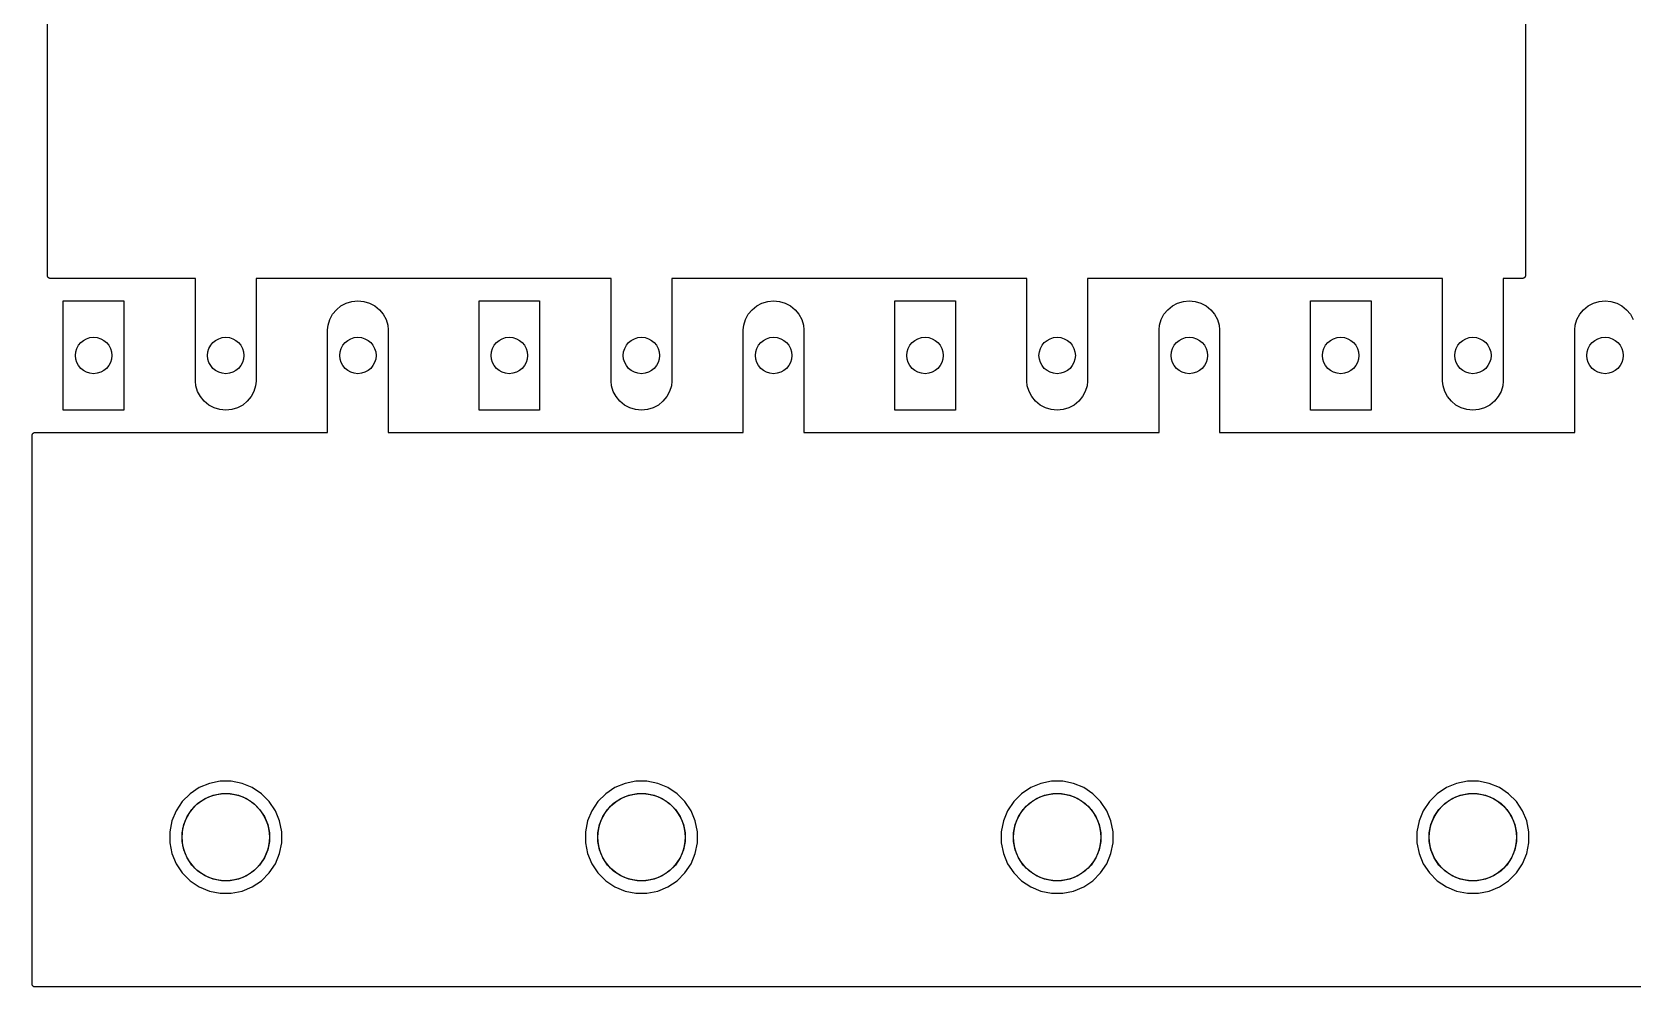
# Model space of a CAD drawing. Extents: x 0.78 to 10, y -5.35 to -2.25.
# Drawn here: x 0.775 to 3.375, y -5.35 to -3.8 of the extents above; entities that cross this region are included whole.
import ezdxf

# ---------------------------------------------------------------- set-up
doc = ezdxf.new("R2010")
doc.units = 0
doc.header["$MEASUREMENT"] = 0
doc.layers.add('BLACK', color=7, linetype='CONTINUOUS')

msp = doc.modelspace()

# ---------------------------------------------------------------- linework, layer by layer
at = {"layer": 'BLACK', "linetype": 'CONTINUOUS'}
for p, q in [((0.8, -4.195), (0.8, -3.405)), ((3.2, -3.405), (3.2, -4.195)), ((0.800046, -4.19547), (0.8, -4.195)), ((0.800089, -4.19594), (0.800046, -4.19547)), ((0.800094, -4.19595), (0.800089, -4.19594)), ((0.800095, -4.19597), (0.800094, -4.19595)), ((0.800232, -4.19642), (0.800095, -4.19597)), ((0.800364, -4.19687), (0.800232, -4.19642)), ((0.800372, -4.19689), (0.800364, -4.19687)), ((0.800377, -4.19691), (0.800372, -4.19689)), ((0.800598, -4.19732), (0.800377, -4.19691)), ((0.800816, -4.19774), (0.800598, -4.19732)), ((0.800827, -4.19775), (0.800816, -4.19774)), ((0.800835, -4.19777), (0.800827, -4.19775)), ((0.801133, -4.19813), (0.800835, -4.19777)), ((0.801428, -4.1985), (0.801133, -4.19813)), ((0.801441, -4.19851), (0.801428, -4.1985)), ((0.801452, -4.19852), (0.801441, -4.19851)), ((0.801815, -4.19882), (0.801452, -4.19852)), ((0.802175, -4.19913), (0.801815, -4.19882)), ((0.802191, -4.19913), (0.802175, -4.19913)), ((0.802204, -4.19915), (0.802191, -4.19913)), ((0.802619, -4.19937), (0.802204, -4.19915)), ((0.80303, -4.1996), (0.802619, -4.19937)), ((0.803047, -4.1996), (0.80303, -4.1996)), ((0.803062, -4.19961), (0.803047, -4.1996)), ((0.803512, -4.19975), (0.803062, -4.19961)), ((0.80396, -4.19989), (0.803512, -4.19975)), ((0.803978, -4.19989), (0.80396, -4.19989)), ((0.803995, -4.1999), (0.803978, -4.19989)), ((0.804461, -4.19995), (0.803995, -4.1999)), ((0.80493, -4.2), (0.804461, -4.19995)), ((0.804964, -4.2), (0.80493, -4.2)), ((0.804965, -4.2), (0.804964, -4.2)), ((0.804966, -4.2), (0.804965, -4.2)), ((0.805, -4.2), (0.804966, -4.2)), ((1.04035, -4.2), (0.805, -4.2)), ((1.04035, -4.32742), (1.04035, -4.2)), ((1.71535, -4.2), (1.13878, -4.2)), ((1.13878, -4.2), (1.13878, -4.36679)), ((1.71535, -4.32742), (1.71535, -4.2)), ((2.39035, -4.2), (1.81378, -4.2)), ((1.81378, -4.2), (1.81378, -4.36679)), ((2.39035, -4.32742), (2.39035, -4.2)), ((3.06535, -4.2), (2.48878, -4.2)), ((2.48878, -4.2), (2.48878, -4.36679)), ((3.06535, -4.32742), (3.06535, -4.2)), ((3.195, -4.2), (3.16378, -4.2)), ((3.16378, -4.2), (3.16378, -4.36679)), ((3.19547, -4.19995), (3.195, -4.2)), ((3.19594, -4.19991), (3.19547, -4.19995)), ((3.19595, -4.19991), (3.19594, -4.19991)), ((3.19597, -4.1999), (3.19595, -4.19991)), ((3.19642, -4.19977), (3.19597, -4.1999)), ((3.19687, -4.19964), (3.19642, -4.19977)), ((3.19689, -4.19963), (3.19687, -4.19964)), ((3.19691, -4.19962), (3.19689, -4.19963)), ((3.19732, -4.1994), (3.19691, -4.19962)), ((3.19774, -4.19918), (3.19732, -4.1994)), ((3.19775, -4.19917), (3.19774, -4.19918)), ((3.19777, -4.19916), (3.19775, -4.19917)), ((3.19813, -4.19887), (3.19777, -4.19916)), ((3.1985, -4.19857), (3.19813, -4.19887)), ((3.19851, -4.19856), (3.1985, -4.19857)), ((3.19852, -4.19855), (3.19851, -4.19856)), ((3.19882, -4.19818), (3.19852, -4.19855)), ((3.19913, -4.19782), (3.19882, -4.19818)), ((3.19915, -4.1978), (3.19913, -4.19781)), ((3.19913, -4.19781), (3.19913, -4.19782)), ((3.19937, -4.19738), (3.19915, -4.1978)), ((3.1996, -4.19697), (3.19937, -4.19738)), ((3.19961, -4.19694), (3.1996, -4.19695)), ((3.1996, -4.19695), (3.1996, -4.19697)), ((3.19975, -4.19649), (3.19961, -4.19694)), ((3.19989, -4.19604), (3.19975, -4.19649)), ((3.1999, -4.19601), (3.19989, -4.19602)), ((3.19989, -4.19602), (3.19989, -4.19604)), ((3.19995, -4.19554), (3.1999, -4.19601)), ((3.2, -4.19507), (3.19995, -4.19554)), ((3.2, -4.195), (3.2, -4.19503)), ((3.2, -4.19503), (3.2, -4.19503)), ((3.2, -4.19503), (3.2, -4.19504)), ((3.2, -4.19504), (3.2, -4.19507)), ((0.825787, -4.41358), (0.825787, -4.23642)), ((0.825787, -4.23642), (0.924213, -4.23642)), ((0.924213, -4.23642), (0.924213, -4.41358)), ((1.28521, -4.23994), (1.29449, -4.23713)), ((1.29449, -4.23713), (1.30413, -4.23618)), ((1.30413, -4.23618), (1.31378, -4.23713)), ((1.31378, -4.23713), (1.32306, -4.23994)), ((1.50079, -4.41358), (1.50079, -4.23642)), ((1.50079, -4.23642), (1.59921, -4.23642)), ((1.59921, -4.23642), (1.59921, -4.41358)), ((1.96021, -4.23994), (1.96949, -4.23713)), ((1.96949, -4.23713), (1.97913, -4.23618)), ((1.97913, -4.23618), (1.98878, -4.23713)), ((1.98878, -4.23713), (1.99806, -4.23994)), ((2.17579, -4.41358), (2.17579, -4.23642)), ((2.17579, -4.23642), (2.27421, -4.23642)), ((2.27421, -4.23642), (2.27421, -4.41358)), ((2.63521, -4.23994), (2.64449, -4.23713)), ((2.64449, -4.23713), (2.65413, -4.23618)), ((2.65413, -4.23618), (2.66378, -4.23713)), ((2.66378, -4.23713), (2.67306, -4.23994)), ((2.85079, -4.41358), (2.85079, -4.23642)), ((2.85079, -4.23642), (2.94921, -4.23642)), ((2.94921, -4.23642), (2.94921, -4.41358)), ((3.31021, -4.23994), (3.31949, -4.23713)), ((3.31949, -4.23713), (3.32913, -4.23618)), ((3.32913, -4.23618), (3.33878, -4.23713)), ((3.33878, -4.23713), (3.34806, -4.23994)), ((1.25845, -4.26671), (1.26302, -4.25816)), ((1.26302, -4.25816), (1.26917, -4.25066)), ((1.26917, -4.25066), (1.27666, -4.24451)), ((1.27666, -4.24451), (1.28521, -4.23994)), ((1.32306, -4.23994), (1.33161, -4.24451)), ((1.33161, -4.24451), (1.3391, -4.25066)), ((1.3391, -4.25066), (1.34525, -4.25816)), ((1.34525, -4.25816), (1.34982, -4.26671)), ((1.93345, -4.26671), (1.93802, -4.25816)), ((1.93802, -4.25816), (1.94417, -4.25066)), ((1.94417, -4.25066), (1.95166, -4.24451)), ((1.95166, -4.24451), (1.96021, -4.23994)), ((1.99806, -4.23994), (2.00661, -4.24451)), ((2.00661, -4.24451), (2.0141, -4.25066)), ((2.0141, -4.25066), (2.02025, -4.25816)), ((2.02025, -4.25816), (2.02482, -4.26671)), ((2.60845, -4.26671), (2.61302, -4.25816)), ((2.61302, -4.25816), (2.61917, -4.25066)), ((2.61917, -4.25066), (2.62666, -4.24451)), ((2.62666, -4.24451), (2.63521, -4.23994)), ((2.67306, -4.23994), (2.68161, -4.24451)), ((2.68161, -4.24451), (2.6891, -4.25066)), ((2.6891, -4.25066), (2.69525, -4.25816)), ((2.69525, -4.25816), (2.69982, -4.26671)), ((3.28345, -4.26671), (3.28802, -4.25816)), ((3.28802, -4.25816), (3.29417, -4.25066)), ((3.29417, -4.25066), (3.30166, -4.24451)), ((3.30166, -4.24451), (3.31021, -4.23994)), ((3.34806, -4.23994), (3.35661, -4.24451)), ((3.35661, -4.24451), (3.3641, -4.25066)), ((3.3641, -4.25066), (3.37025, -4.25816)), ((3.37025, -4.25816), (3.37482, -4.26671)), ((1.25492, -4.28321), (1.25563, -4.27598)), ((1.25492, -4.45), (1.25492, -4.28321)), ((1.25563, -4.27598), (1.25845, -4.26671)), ((1.34982, -4.26671), (1.35263, -4.27598)), ((1.35263, -4.27598), (1.35335, -4.28321)), ((1.35335, -4.28321), (1.35335, -4.45)), ((1.92992, -4.28321), (1.93063, -4.27598)), ((1.92992, -4.45), (1.92992, -4.28321)), ((1.93063, -4.27598), (1.93345, -4.26671)), ((2.02482, -4.26671), (2.02763, -4.27598)), ((2.02763, -4.27598), (2.02835, -4.28321)), ((2.02835, -4.28321), (2.02835, -4.45)), ((2.60492, -4.28321), (2.60563, -4.27598)), ((2.60492, -4.45), (2.60492, -4.28321)), ((2.60563, -4.27598), (2.60845, -4.26671)), ((2.69982, -4.26671), (2.70263, -4.27598)), ((2.70263, -4.27598), (2.70335, -4.28321)), ((2.70335, -4.28321), (2.70335, -4.45)), ((3.27992, -4.28321), (3.28063, -4.27598)), ((3.27992, -4.45), (3.27992, -4.28321)), ((3.28063, -4.27598), (3.28345, -4.26671)), ((1.04035, -4.36679), (1.04035, -4.32742)), ((1.04035, -4.32742), (1.04035, -4.32742)), ((1.71535, -4.36679), (1.71535, -4.32742)), ((1.71535, -4.32742), (1.71535, -4.32742)), ((2.39035, -4.36679), (2.39035, -4.32742)), ((2.39035, -4.32742), (2.39035, -4.32742)), ((3.06535, -4.36679), (3.06535, -4.32742)), ((3.06535, -4.32742), (3.06535, -4.32742)), ((1.04107, -4.37402), (1.04035, -4.36679)), ((1.13878, -4.36679), (1.13807, -4.37402)), ((1.71607, -4.37402), (1.71535, -4.36679)), ((1.81378, -4.36679), (1.81307, -4.37402)), ((2.39107, -4.37402), (2.39035, -4.36679)), ((2.48878, -4.36679), (2.48807, -4.37402)), ((3.06607, -4.37402), (3.06535, -4.36679)), ((3.16378, -4.36679), (3.16307, -4.37402)), ((1.04388, -4.38329), (1.04107, -4.37402)), ((1.04845, -4.39184), (1.04388, -4.38329)), ((1.0546, -4.39934), (1.04845, -4.39184)), ((1.13068, -4.39184), (1.12453, -4.39934)), ((1.13525, -4.38329), (1.13068, -4.39184)), ((1.13807, -4.37402), (1.13525, -4.38329)), ((1.71888, -4.38329), (1.71607, -4.37402)), ((1.72345, -4.39184), (1.71888, -4.38329)), ((1.7296, -4.39934), (1.72345, -4.39184)), ((1.80568, -4.39184), (1.79953, -4.39934)), ((1.81025, -4.38329), (1.80568, -4.39184)), ((1.81307, -4.37402), (1.81025, -4.38329)), ((2.39388, -4.38329), (2.39107, -4.37402)), ((2.39845, -4.39184), (2.39388, -4.38329)), ((2.4046, -4.39934), (2.39845, -4.39184)), ((2.48068, -4.39184), (2.47453, -4.39934)), ((2.48525, -4.38329), (2.48068, -4.39184)), ((2.48807, -4.37402), (2.48525, -4.38329)), ((3.06888, -4.38329), (3.06607, -4.37402)), ((3.07345, -4.39184), (3.06888, -4.38329)), ((3.0796, -4.39934), (3.07345, -4.39184)), ((3.15568, -4.39184), (3.14953, -4.39934)), ((3.16025, -4.38329), (3.15568, -4.39184)), ((3.16307, -4.37402), (3.16025, -4.38329)), ((0.924213, -4.41358), (0.825787, -4.41358)), ((1.06209, -4.40549), (1.0546, -4.39934)), ((1.07064, -4.41006), (1.06209, -4.40549)), ((1.07992, -4.41287), (1.07064, -4.41006)), ((1.08957, -4.41382), (1.07992, -4.41287)), ((1.09921, -4.41287), (1.08957, -4.41382)), ((1.10849, -4.41006), (1.09921, -4.41287)), ((1.11704, -4.40549), (1.10849, -4.41006)), ((1.12453, -4.39934), (1.11704, -4.40549)), ((1.59921, -4.41358), (1.50079, -4.41358)), ((1.73709, -4.40549), (1.7296, -4.39934)), ((1.74564, -4.41006), (1.73709, -4.40549)), ((1.75492, -4.41287), (1.74564, -4.41006)), ((1.76457, -4.41382), (1.75492, -4.41287)), ((1.77421, -4.41287), (1.76457, -4.41382)), ((1.78349, -4.41006), (1.77421, -4.41287)), ((1.79204, -4.40549), (1.78349, -4.41006)), ((1.79953, -4.39934), (1.79204, -4.40549)), ((2.27421, -4.41358), (2.17579, -4.41358)), ((2.41209, -4.40549), (2.4046, -4.39934)), ((2.42064, -4.41006), (2.41209, -4.40549)), ((2.42992, -4.41287), (2.42064, -4.41006)), ((2.43957, -4.41382), (2.42992, -4.41287)), ((2.44921, -4.41287), (2.43957, -4.41382)), ((2.45849, -4.41006), (2.44921, -4.41287)), ((2.46704, -4.40549), (2.45849, -4.41006)), ((2.47453, -4.39934), (2.46704, -4.40549)), ((2.94921, -4.41358), (2.85079, -4.41358)), ((3.08709, -4.40549), (3.0796, -4.39934)), ((3.09564, -4.41006), (3.08709, -4.40549)), ((3.10492, -4.41287), (3.09564, -4.41006)), ((3.11457, -4.41382), (3.10492, -4.41287)), ((3.12421, -4.41287), (3.11457, -4.41382)), ((3.13349, -4.41006), (3.12421, -4.41287)), ((3.14204, -4.40549), (3.13349, -4.41006)), ((3.14953, -4.39934), (3.14204, -4.40549)), ((0.775, -4.45493), (0.775053, -4.45446)), ((0.775, -4.45496), (0.775, -4.45493)), ((0.775, -4.45497), (0.775, -4.45496)), ((0.775, -4.455), (0.775, -4.45497)), ((0.775, -4.45497), (0.775, -4.45497)), ((0.775, -5.345), (0.775, -4.455)), ((0.775053, -4.45446), (0.775102, -4.45399)), ((0.775102, -4.45399), (0.775107, -4.45398)), ((0.775107, -4.45398), (0.775109, -4.45396)), ((0.775109, -4.45396), (0.775252, -4.45351)), ((0.775252, -4.45351), (0.775391, -4.45306)), ((0.775391, -4.45306), (0.775399, -4.45305)), ((0.775399, -4.45305), (0.775404, -4.45303)), ((0.775404, -4.45303), (0.775631, -4.45262)), ((0.775631, -4.45262), (0.775855, -4.4522)), ((0.775855, -4.4522), (0.775866, -4.45219)), ((0.775866, -4.45219), (0.775874, -4.45218)), ((0.775874, -4.45218), (0.776176, -4.45182)), ((0.776176, -4.45182), (0.776477, -4.45145)), ((0.776477, -4.45145), (0.77649, -4.45144)), ((0.77649, -4.45144), (0.776502, -4.45143)), ((0.776502, -4.45143), (0.776868, -4.45113)), ((0.776868, -4.45113), (0.777233, -4.45084)), ((0.777233, -4.45084), (0.777249, -4.45083)), ((0.777249, -4.45083), (0.777262, -4.45082)), ((0.777262, -4.45082), (0.777679, -4.4506)), ((0.777679, -4.4506), (0.778095, -4.45038)), ((0.778095, -4.45038), (0.778111, -4.45037)), ((0.778111, -4.45037), (0.778127, -4.45036)), ((0.778127, -4.45036), (0.778577, -4.45023)), ((0.778577, -4.45023), (0.779029, -4.4501)), ((0.779029, -4.4501), (0.779046, -4.45009)), ((0.779046, -4.45009), (0.779063, -4.45009)), ((0.779063, -4.45009), (0.779531, -4.45005)), ((0.779531, -4.45005), (0.78, -4.45)), ((0.78, -4.45), (1.25492, -4.45)), ((1.35335, -4.45), (1.92992, -4.45)), ((2.02835, -4.45), (2.60492, -4.45)), ((2.70335, -4.45), (3.27992, -4.45)), ((1.08062, -5.01602), (1.06306, -5.01952)), ((1.09852, -5.01602), (1.08062, -5.01602)), ((1.11607, -5.01952), (1.09852, -5.01602)), ((1.75562, -5.01602), (1.73806, -5.01952)), ((1.77352, -5.01602), (1.75562, -5.01602)), ((1.79107, -5.01952), (1.77352, -5.01602)), ((2.43062, -5.01602), (2.41306, -5.01952)), ((2.44852, -5.01602), (2.43062, -5.01602)), ((2.46607, -5.01952), (2.44852, -5.01602)), ((3.10562, -5.01602), (3.08806, -5.01952)), ((3.12352, -5.01602), (3.10562, -5.01602)), ((3.14107, -5.01952), (3.12352, -5.01602)), ((1.03164, -5.03631), (1.01899, -5.04897)), ((1.04653, -5.02637), (1.03164, -5.03631)), ((1.06306, -5.01952), (1.04653, -5.02637)), ((1.056, -5.04409), (1.0689, -5.03875)), ((1.0689, -5.03875), (1.08259, -5.03602)), ((1.08259, -5.03602), (1.09655, -5.03602)), ((1.09655, -5.03602), (1.11024, -5.03875)), ((1.11024, -5.03875), (1.12313, -5.04409)), ((1.13261, -5.02637), (1.11607, -5.01952)), ((1.14749, -5.03631), (1.13261, -5.02637)), ((1.16015, -5.04897), (1.14749, -5.03631)), ((1.70664, -5.03631), (1.69399, -5.04897)), ((1.72153, -5.02637), (1.70664, -5.03631)), ((1.73806, -5.01952), (1.72153, -5.02637)), ((1.731, -5.04409), (1.7439, -5.03875)), ((1.7439, -5.03875), (1.75759, -5.03602)), ((1.75759, -5.03602), (1.77155, -5.03602)), ((1.77155, -5.03602), (1.78524, -5.03875)), ((1.78524, -5.03875), (1.79813, -5.04409)), ((1.80761, -5.02637), (1.79107, -5.01952)), ((1.82249, -5.03631), (1.80761, -5.02637)), ((1.83515, -5.04897), (1.82249, -5.03631)), ((2.38164, -5.03631), (2.36899, -5.04897)), ((2.39653, -5.02637), (2.38164, -5.03631)), ((2.41306, -5.01952), (2.39653, -5.02637)), ((2.406, -5.04409), (2.4189, -5.03875)), ((2.4189, -5.03875), (2.43259, -5.03602)), ((2.43259, -5.03602), (2.44655, -5.03602)), ((2.44655, -5.03602), (2.46024, -5.03875)), ((2.46024, -5.03875), (2.47313, -5.04409)), ((2.48261, -5.02637), (2.46607, -5.01952)), ((2.49749, -5.03631), (2.48261, -5.02637)), ((2.51015, -5.04897), (2.49749, -5.03631)), ((3.05664, -5.03631), (3.04399, -5.04897)), ((3.07153, -5.02637), (3.05664, -5.03631)), ((3.08806, -5.01952), (3.07153, -5.02637)), ((3.081, -5.04409), (3.0939, -5.03875)), ((3.0939, -5.03875), (3.10759, -5.03602)), ((3.10759, -5.03602), (3.12155, -5.03602)), ((3.12155, -5.03602), (3.13524, -5.03875)), ((3.13524, -5.03875), (3.14813, -5.04409)), ((3.15761, -5.02637), (3.14107, -5.01952)), ((3.17249, -5.03631), (3.15761, -5.02637)), ((3.18515, -5.04897), (3.17249, -5.03631)), ((1.00904, -5.06385), (1.00219, -5.08039)), ((1.01899, -5.04897), (1.00904, -5.06385)), ((1.02677, -5.07332), (1.03452, -5.06172)), ((1.03452, -5.06172), (1.04439, -5.05184)), ((1.04439, -5.05184), (1.056, -5.04409)), ((1.12313, -5.04409), (1.13474, -5.05184)), ((1.13474, -5.05184), (1.14461, -5.06172)), ((1.14461, -5.06172), (1.15237, -5.07332)), ((1.17009, -5.06385), (1.16015, -5.04897)), ((1.17694, -5.08039), (1.17009, -5.06385)), ((1.68404, -5.06385), (1.67719, -5.08039)), ((1.69399, -5.04897), (1.68404, -5.06385)), ((1.70177, -5.07332), (1.70952, -5.06172)), ((1.70952, -5.06172), (1.71939, -5.05184)), ((1.71939, -5.05184), (1.731, -5.04409)), ((1.79813, -5.04409), (1.80974, -5.05184)), ((1.80974, -5.05184), (1.81961, -5.06172)), ((1.81961, -5.06172), (1.82737, -5.07332)), ((1.84509, -5.06385), (1.83515, -5.04897)), ((1.85194, -5.08039), (1.84509, -5.06385)), ((2.35904, -5.06385), (2.35219, -5.08039)), ((2.36899, -5.04897), (2.35904, -5.06385)), ((2.37677, -5.07332), (2.38452, -5.06172)), ((2.38452, -5.06172), (2.39439, -5.05184)), ((2.39439, -5.05184), (2.406, -5.04409)), ((2.47313, -5.04409), (2.48474, -5.05184)), ((2.48474, -5.05184), (2.49461, -5.06172)), ((2.49461, -5.06172), (2.50237, -5.07332)), ((2.52009, -5.06385), (2.51015, -5.04897)), ((2.52694, -5.08039), (2.52009, -5.06385)), ((3.03404, -5.06385), (3.02719, -5.08039)), ((3.04399, -5.04897), (3.03404, -5.06385)), ((3.05177, -5.07332), (3.05952, -5.06172)), ((3.05952, -5.06172), (3.06939, -5.05184)), ((3.06939, -5.05184), (3.081, -5.04409)), ((3.14813, -5.04409), (3.15974, -5.05184)), ((3.15974, -5.05184), (3.16961, -5.06172)), ((3.16961, -5.06172), (3.17737, -5.07332)), ((3.19509, -5.06385), (3.18515, -5.04897)), ((3.20194, -5.08039), (3.19509, -5.06385)), ((1.00219, -5.08039), (0.998701, -5.09794)), ((1.0187, -5.09991), (1.02142, -5.08622)), ((1.02142, -5.08622), (1.02677, -5.07332)), ((1.15237, -5.07332), (1.15771, -5.08622)), ((1.15771, -5.08622), (1.16043, -5.09991)), ((1.18043, -5.09794), (1.17694, -5.08039)), ((1.67719, -5.08039), (1.6737, -5.09794)), ((1.6937, -5.09991), (1.69642, -5.08622)), ((1.69642, -5.08622), (1.70177, -5.07332)), ((1.82737, -5.07332), (1.83271, -5.08622)), ((1.83271, -5.08622), (1.83543, -5.09991)), ((1.85543, -5.09794), (1.85194, -5.08039)), ((2.35219, -5.08039), (2.3487, -5.09794)), ((2.3687, -5.09991), (2.37142, -5.08622)), ((2.37142, -5.08622), (2.37677, -5.07332)), ((2.50237, -5.07332), (2.50771, -5.08622)), ((2.50771, -5.08622), (2.51043, -5.09991)), ((2.53043, -5.09794), (2.52694, -5.08039)), ((3.02719, -5.08039), (3.0237, -5.09794)), ((3.0437, -5.09991), (3.04642, -5.08622)), ((3.04642, -5.08622), (3.05177, -5.07332)), ((3.17737, -5.07332), (3.18271, -5.08622)), ((3.18271, -5.08622), (3.18543, -5.09991)), ((3.20543, -5.09794), (3.20194, -5.08039)), ((0.998701, -5.09794), (0.998701, -5.11584)), ((0.998701, -5.11584), (1.00219, -5.13339)), ((1.0187, -5.11387), (1.0187, -5.09991)), ((1.02142, -5.12756), (1.0187, -5.11387)), ((1.16043, -5.11387), (1.15771, -5.12756)), ((1.16043, -5.09991), (1.16043, -5.11387)), ((1.17694, -5.13339), (1.18043, -5.11584)), ((1.18043, -5.11584), (1.18043, -5.09794)), ((1.6737, -5.09794), (1.6737, -5.11584)), ((1.6737, -5.11584), (1.67719, -5.13339)), ((1.6937, -5.11387), (1.6937, -5.09991)), ((1.69642, -5.12756), (1.6937, -5.11387)), ((1.83543, -5.11387), (1.83271, -5.12756)), ((1.83543, -5.09991), (1.83543, -5.11387)), ((1.85194, -5.13339), (1.85543, -5.11584)), ((1.85543, -5.11584), (1.85543, -5.09794)), ((2.3487, -5.09794), (2.3487, -5.11584)), ((2.3487, -5.11584), (2.35219, -5.13339)), ((2.3687, -5.11387), (2.3687, -5.09991)), ((2.37142, -5.12756), (2.3687, -5.11387)), ((2.51043, -5.11387), (2.50771, -5.12756)), ((2.51043, -5.09991), (2.51043, -5.11387)), ((2.52694, -5.13339), (2.53043, -5.11584)), ((2.53043, -5.11584), (2.53043, -5.09794)), ((3.0237, -5.09794), (3.0237, -5.11584)), ((3.0237, -5.11584), (3.02719, -5.13339)), ((3.0437, -5.11387), (3.0437, -5.09991)), ((3.04642, -5.12756), (3.0437, -5.11387)), ((3.18543, -5.11387), (3.18271, -5.12756)), ((3.18543, -5.09991), (3.18543, -5.11387)), ((3.20194, -5.13339), (3.20543, -5.11584)), ((3.20543, -5.11584), (3.20543, -5.09794)), ((1.00219, -5.13339), (1.00904, -5.14993)), ((1.02677, -5.14046), (1.02142, -5.12756)), ((1.03452, -5.15206), (1.02677, -5.14046)), ((1.15237, -5.14046), (1.14461, -5.15206)), ((1.15771, -5.12756), (1.15237, -5.14046)), ((1.17009, -5.14993), (1.17694, -5.13339)), ((1.67719, -5.13339), (1.68404, -5.14993)), ((1.70177, -5.14046), (1.69642, -5.12756)), ((1.70952, -5.15206), (1.70177, -5.14046)), ((1.82737, -5.14046), (1.81961, -5.15206)), ((1.83271, -5.12756), (1.82737, -5.14046)), ((1.84509, -5.14993), (1.85194, -5.13339)), ((2.35219, -5.13339), (2.35904, -5.14993)), ((2.37677, -5.14046), (2.37142, -5.12756)), ((2.38452, -5.15206), (2.37677, -5.14046)), ((2.50237, -5.14046), (2.49461, -5.15206)), ((2.50771, -5.12756), (2.50237, -5.14046)), ((2.52009, -5.14993), (2.52694, -5.13339)), ((3.02719, -5.13339), (3.03404, -5.14993)), ((3.05177, -5.14046), (3.04642, -5.12756)), ((3.05952, -5.15206), (3.05177, -5.14046)), ((3.17737, -5.14046), (3.16961, -5.15206)), ((3.18271, -5.12756), (3.17737, -5.14046)), ((3.19509, -5.14993), (3.20194, -5.13339)), ((1.00904, -5.14993), (1.01899, -5.16481)), ((1.01899, -5.16481), (1.03164, -5.17747)), ((1.04439, -5.16194), (1.03452, -5.15206)), ((1.056, -5.16969), (1.04439, -5.16194)), ((1.0689, -5.17503), (1.056, -5.16969)), ((1.12313, -5.16969), (1.11024, -5.17503)), ((1.13474, -5.16194), (1.12313, -5.16969)), ((1.14461, -5.15206), (1.13474, -5.16194)), ((1.14749, -5.17747), (1.16015, -5.16481)), ((1.16015, -5.16481), (1.17009, -5.14993)), ((1.68404, -5.14993), (1.69399, -5.16481)), ((1.69399, -5.16481), (1.70664, -5.17747)), ((1.71939, -5.16194), (1.70952, -5.15206)), ((1.731, -5.16969), (1.71939, -5.16194)), ((1.7439, -5.17503), (1.731, -5.16969)), ((1.79813, -5.16969), (1.78524, -5.17503)), ((1.80974, -5.16194), (1.79813, -5.16969)), ((1.81961, -5.15206), (1.80974, -5.16194)), ((1.82249, -5.17747), (1.83515, -5.16481)), ((1.83515, -5.16481), (1.84509, -5.14993)), ((2.35904, -5.14993), (2.36899, -5.16481)), ((2.36899, -5.16481), (2.38164, -5.17747)), ((2.39439, -5.16194), (2.38452, -5.15206)), ((2.406, -5.16969), (2.39439, -5.16194)), ((2.4189, -5.17503), (2.406, -5.16969)), ((2.47313, -5.16969), (2.46024, -5.17503)), ((2.48474, -5.16194), (2.47313, -5.16969)), ((2.49461, -5.15206), (2.48474, -5.16194)), ((2.49749, -5.17747), (2.51015, -5.16481)), ((2.51015, -5.16481), (2.52009, -5.14993)), ((3.03404, -5.14993), (3.04399, -5.16481)), ((3.04399, -5.16481), (3.05664, -5.17747)), ((3.06939, -5.16194), (3.05952, -5.15206)), ((3.081, -5.16969), (3.06939, -5.16194)), ((3.0939, -5.17503), (3.081, -5.16969)), ((3.14813, -5.16969), (3.13524, -5.17503)), ((3.15974, -5.16194), (3.14813, -5.16969)), ((3.16961, -5.15206), (3.15974, -5.16194)), ((3.17249, -5.17747), (3.18515, -5.16481)), ((3.18515, -5.16481), (3.19509, -5.14993)), ((1.03164, -5.17747), (1.04653, -5.18741)), ((1.04653, -5.18741), (1.06306, -5.19426)), ((1.06306, -5.19426), (1.08062, -5.19776)), ((1.08259, -5.17776), (1.0689, -5.17503)), ((1.08062, -5.19776), (1.09852, -5.19776)), ((1.09655, -5.17776), (1.08259, -5.17776)), ((1.11024, -5.17503), (1.09655, -5.17776)), ((1.09852, -5.19776), (1.11607, -5.19426)), ((1.11607, -5.19426), (1.13261, -5.18741)), ((1.13261, -5.18741), (1.14749, -5.17747)), ((1.70664, -5.17747), (1.72153, -5.18741)), ((1.72153, -5.18741), (1.73806, -5.19426)), ((1.73806, -5.19426), (1.75562, -5.19776)), ((1.75759, -5.17776), (1.7439, -5.17503)), ((1.75562, -5.19776), (1.77352, -5.19776)), ((1.77155, -5.17776), (1.75759, -5.17776)), ((1.78524, -5.17503), (1.77155, -5.17776)), ((1.77352, -5.19776), (1.79107, -5.19426)), ((1.79107, -5.19426), (1.80761, -5.18741)), ((1.80761, -5.18741), (1.82249, -5.17747)), ((2.38164, -5.17747), (2.39653, -5.18741)), ((2.39653, -5.18741), (2.41306, -5.19426)), ((2.41306, -5.19426), (2.43062, -5.19776)), ((2.43259, -5.17776), (2.4189, -5.17503)), ((2.43062, -5.19776), (2.44852, -5.19776)), ((2.44655, -5.17776), (2.43259, -5.17776)), ((2.46024, -5.17503), (2.44655, -5.17776)), ((2.44852, -5.19776), (2.46607, -5.19426)), ((2.46607, -5.19426), (2.48261, -5.18741)), ((2.48261, -5.18741), (2.49749, -5.17747)), ((3.05664, -5.17747), (3.07153, -5.18741)), ((3.07153, -5.18741), (3.08806, -5.19426)), ((3.08806, -5.19426), (3.10562, -5.19776)), ((3.10759, -5.17776), (3.0939, -5.17503)), ((3.10562, -5.19776), (3.12352, -5.19776)), ((3.12155, -5.17776), (3.10759, -5.17776)), ((3.13524, -5.17503), (3.12155, -5.17776)), ((3.12352, -5.19776), (3.14107, -5.19426)), ((3.14107, -5.19426), (3.15761, -5.18741)), ((3.15761, -5.18741), (3.17249, -5.17747)), ((0.775046, -5.34547), (0.775, -5.345)), ((0.775089, -5.34594), (0.775046, -5.34547)), ((0.775094, -5.34595), (0.775089, -5.34594)), ((0.775095, -5.34597), (0.775094, -5.34595)), ((0.775232, -5.34642), (0.775095, -5.34597)), ((0.775364, -5.34687), (0.775232, -5.34642)), ((0.775372, -5.34689), (0.775364, -5.34687)), ((0.775377, -5.34691), (0.775372, -5.34689)), ((0.775598, -5.34732), (0.775377, -5.34691)), ((0.775816, -5.34774), (0.775598, -5.34732)), ((0.775827, -5.34775), (0.775816, -5.34774)), ((0.775835, -5.34777), (0.775827, -5.34775)), ((0.776133, -5.34813), (0.775835, -5.34777)), ((0.776428, -5.3485), (0.776133, -5.34813)), ((0.776441, -5.34851), (0.776428, -5.3485)), ((0.776452, -5.34852), (0.776441, -5.34851)), ((0.776815, -5.34882), (0.776452, -5.34852)), ((0.777175, -5.34913), (0.776815, -5.34882)), ((0.777191, -5.34913), (0.777175, -5.34913)), ((0.777204, -5.34915), (0.777191, -5.34913)), ((0.777619, -5.34937), (0.777204, -5.34915)), ((0.77803, -5.3496), (0.777619, -5.34937)), ((0.778047, -5.3496), (0.77803, -5.3496)), ((0.778062, -5.34961), (0.778047, -5.3496)), ((0.778512, -5.34975), (0.778062, -5.34961)), ((0.77896, -5.34989), (0.778512, -5.34975)), ((0.778978, -5.34989), (0.77896, -5.34989)), ((0.778995, -5.3499), (0.778978, -5.34989)), ((0.779461, -5.34995), (0.778995, -5.3499)), ((0.77993, -5.35), (0.779461, -5.34995)), ((0.779964, -5.35), (0.77993, -5.35)), ((0.779965, -5.35), (0.779964, -5.35)), ((0.779966, -5.35), (0.779965, -5.35)), ((0.78, -5.35), (0.779966, -5.35)), ((8.82, -5.35), (0.78, -5.35))]:
    msp.add_line(p, q, dxfattribs=at)
at = {"layer": 'BLACK'}
for centre, radius in [((0.875, -4.325), 0.029528), ((1.08957, -4.325), 0.029528), ((1.30413, -4.325), 0.029528), ((1.55, -4.325), 0.029528), ((1.76457, -4.325), 0.029528), ((1.97913, -4.325), 0.029528), ((2.225, -4.325), 0.029528), ((2.43957, -4.325), 0.029528), ((2.65413, -4.325), 0.029528), ((2.9, -4.325), 0.029528), ((3.11457, -4.325), 0.029528), ((3.32913, -4.325), 0.029528), ((1.08957, -5.10689), 0.070866), ((1.76457, -5.10689), 0.070866), ((2.43957, -5.10689), 0.070866), ((3.11457, -5.10689), 0.070866)]:
    msp.add_circle(centre, radius, dxfattribs=at)

doc.saveas('drawing.dxf')
